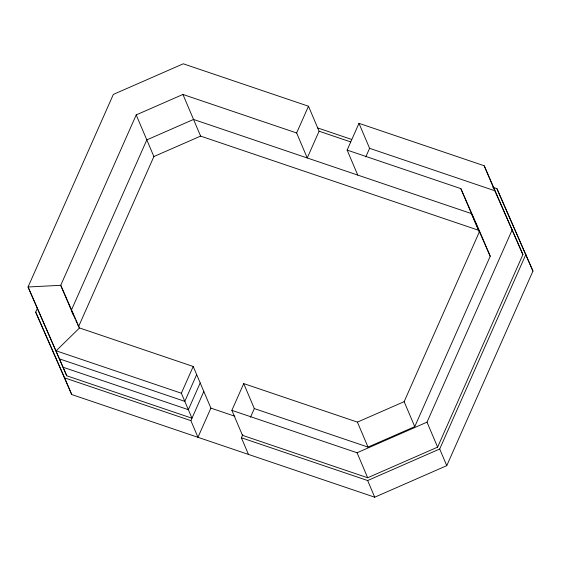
<?xml version="1.0" encoding="UTF-8"?>
<svg xmlns="http://www.w3.org/2000/svg" width="561" height="561" viewBox="0 0 561 561"><rect width="100%" height="100%" fill="white"/><g stroke="black" fill="none" stroke-linecap="round" stroke-linejoin="round"><path stroke-width="0.84" d="M492.775 187.255L496.927 188.664L532.95 271.075L446.766 465.658L374.72 497.2L71.71 394.537L35.687 312.119L37.461 308.115M66.766 375.8L28.05 286.987L60.735 285.311L79.515 327.961L193.215 366.48L181.364 393.233L191.974 418.218L66.766 375.8L28.05 286.987L113.343 94.416L183.279 63.8L308.487 106.225L319.09 131.211L307.239 157.964L296.636 132.978L182.935 94.458L136.211 114.907L60.735 285.311L71.338 310.296L146.814 139.892L193.538 119.444L471.443 213.601L490.223 256.244L414.747 426.648L368.023 447.103L254.322 408.576L243.719 383.591L357.42 422.117L404.144 401.662L479.62 231.258L460.84 188.615L347.14 150.089L358.984 123.336L484.192 165.754L522.908 254.575L437.615 447.138L367.679 477.755L242.471 435.329L231.868 410.343L243.719 383.591M78.414 326.958L153.882 156.554L200.607 136.099L478.519 230.255L479.213 231.833M296.636 132.978L308.487 106.225M196.666 374.601L184.814 401.353L59.606 358.935M200.2 382.932L188.349 409.684L63.141 367.266M193.215 366.48L210.894 408.12L197.963 437.314L190.894 420.652L203.818 391.466M248.467 454.424L241.398 437.762L242.794 434.607M250.479 417.251L254.322 408.576M365.758 156.975L369.594 148.321L358.984 123.336M231.868 410.343L357.077 452.769L427.012 422.153L512.305 229.589M241.398 437.762L367.651 480.539L439.698 449.003L525.881 254.421M79.515 327.961L56.156 350.814L181.364 393.233M317.61 127.908L351.649 139.444M319.09 131.211L350.548 141.87M369.594 148.321L494.802 190.74L522.908 254.575M210.894 408.12L234.898 416.255M35.687 312.119L64.641 377.876L190.894 420.652M532.95 271.075L496.927 188.664M75.167 318.985L71.689 311.089L73.021 314.265M75.861 320.562L76.906 322.933M77.6 324.51L78.645 326.881M484.192 165.754L494.802 190.74M479.62 231.258L490.223 256.244M460.84 188.615L478.519 230.255M347.14 150.089L357.743 175.074M439.698 449.003L446.766 465.658M427.012 422.153L437.615 447.138M404.144 401.662L414.747 426.648M357.42 422.117L368.023 447.103M357.077 452.769L367.679 477.755M367.651 480.539L374.72 497.2M182.935 94.458L200.607 136.099M136.211 114.907L153.882 156.554M64.641 377.876L71.71 394.537"/></g></svg>
